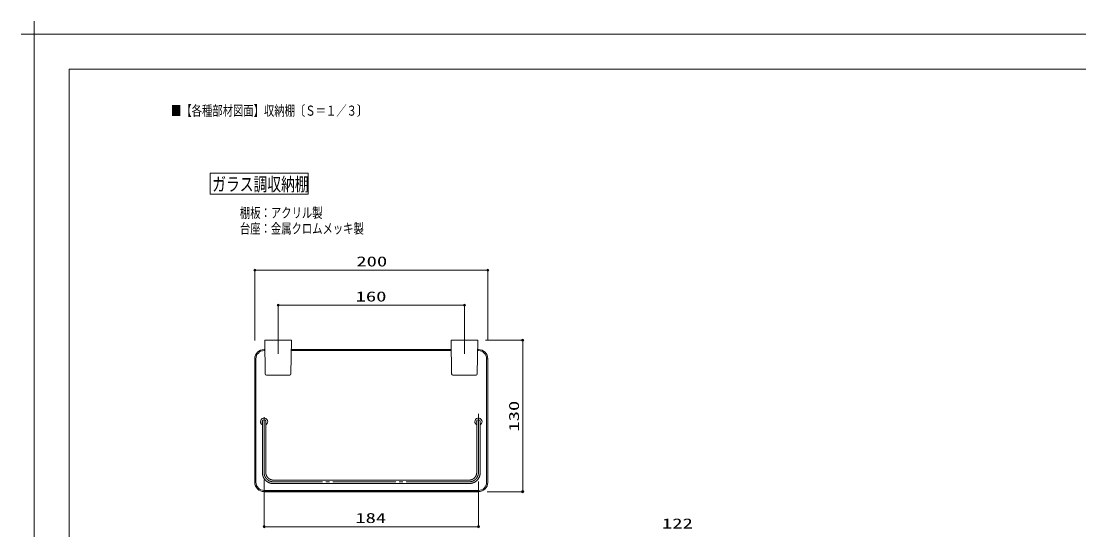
# Model space of a CAD drawing. Units: millimetres on the paper. Extents: x -305 to 305, y -152 to 152.
# Drawn here: x -304.8 to -2.1, y 6.7 to 152.3 of the extents above; entities that cross this region are included whole.
import ezdxf
from ezdxf.enums import TextEntityAlignment as Align

# ---------------------------------------------------------------- set-up
doc = ezdxf.new("R2010")
doc.units = ezdxf.units.MM
doc.linetypes.add('LONG_CHAIN', pattern=[21, 18, -1, 1, -1])
for name, color, linetype, lineweight in [('0-0_0', 7, 'Continuous', 9), ('0-1_VIEW0001', 7, 'Continuous', 9), ('0-3_1図面枠', 7, 'Continuous', 9), ('0-4_図面枠', 3, 'Continuous', 9), ('0-5_DEFPOINTS', 7, 'Continuous', 9)]:
    doc.layers.add(name, color=color, linetype=linetype, lineweight=lineweight)
doc.styles.add('ＭＳ ゴシック', font='')
doc.styles.get('ＭＳ ゴシック').set_extended_font_data('MS Gothic')

# ---------------------------------------------------------------- blocks, each defined once
blk = doc.blocks.new('DTL0004')
at = {"layer": '0-0_0', "color": 2}
blk.add_lwpolyline([(-157.3, 146.974), (-157.446, 146.7), (-157.568, 146.088)], dxfattribs=at)
blk = doc.blocks.new('DTL0005')
at = {"layer": '0-0_0', "color": 2}
blk.add_lwpolyline([(-154.418, 146.366), (-154.479, 146.557), (-154.505, 146.618)], dxfattribs=at)
blk = doc.blocks.new('DTL0006')
at = {"layer": '0-0_0', "color": 2}
blk.add_lwpolyline([(-157.43, 146.618), (-157.49, 146.462), (-157.567, 146.028)], dxfattribs=at)
blk = doc.blocks.new('DTL0007')
at = {"layer": '0-0_0', "color": 2}
blk.add_lwpolyline([(-341.3, 146.974), (-341.446, 146.7), (-341.568, 146.088)], dxfattribs=at)
blk = doc.blocks.new('DTL0008')
at = {"layer": '0-0_0', "color": 2}
blk.add_lwpolyline([(-338.418, 146.366), (-338.479, 146.557), (-338.505, 146.618)], dxfattribs=at)
blk = doc.blocks.new('DTL0009')
at = {"layer": '0-0_0', "color": 2}
blk.add_lwpolyline([(-341.43, 146.618), (-341.49, 146.462), (-341.567, 146.028)], dxfattribs=at)
blk = doc.blocks.new('_ORIGIN')
at = {"layer": '0-0_0'}
blk.add_line((0, 0), (-1, 0), dxfattribs=at)
blk.add_circle((0, 0), 0.5, dxfattribs=at)
blk = doc.blocks.new('グループ-6')
at = {"layer": '0-3_1図面枠'}
for p, q in [((-4200, 2895), (-4200, 3045)), ((-4275, 2970), (-4125, 2970))]:
    blk.add_line(p, q, dxfattribs=at)

msp = doc.modelspace()

# ---------------------------------------------------------------- linework, layer by layer
at = {"layer": '0-0_0'}
for p, q in [((-237.915, 60.848), (-237.915, 80.997)), ((-237.315, 80.997), (-171.848, 80.997)), ((-171.248, 60.848), (-171.248, 80.997)), ((-231.248, 68.768), (-231.248, 69.976)), ((-230.648, 70.976), (-178.515, 70.976)), ((-177.915, 68.768), (-177.915, 69.976)), ((-171.875, 60.975), (-161.249, 60.975)), ((-161.249, 60.375), (-161.249, 18.213)), ((-235.248, 21.126), (-235.248, 7.596)), ((-173.915, 20.562), (-173.915, 7.596)), ((-171.375, 17.613), (-161.249, 17.613)), ((-234.648, 7.596), (-174.515, 7.596))]:
    msp.add_line(p, q, dxfattribs=at)
at = {"layer": '0-1_VIEW0001'}
for p, q in [((-250.656, 102.746), (-250.656, 108.746)), ((-250.656, 108.746), (-222.656, 108.746)), ((-222.656, 102.746), (-222.656, 108.746)), ((-250.656, 102.746), (-222.656, 102.746)), ((-227.748, 60.975), (-234.748, 60.975)), ((-227.748, 60.975), (-227.415, 60.975)), ((-227.415, 60.975), (-227.584, 51.302)), ((-174.415, 60.975), (-181.415, 60.975)), ((-174.415, 60.975), (-174.082, 60.975)), ((-174.082, 60.975), (-174.25, 51.302)), ((-235.248, 58.308), (-235.035, 58.308)), ((-235.029, 57.981), (-235.248, 57.981)), ((-181.696, 57.981), (-227.467, 57.981)), ((-227.461, 58.308), (-181.702, 58.308)), ((-173.915, 57.981), (-174.134, 57.981)), ((-174.128, 58.308), (-173.915, 58.308)), ((-237.915, 20.314), (-237.915, 55.642)), ((-237.582, 55.648), (-237.582, 20.32)), ((-171.582, 20.32), (-171.582, 55.648)), ((-227.917, 50.975), (-234.58, 50.975)), ((-174.584, 50.975), (-181.246, 50.975)), ((-236.282, 37.655), (-236.282, 37.651)), ((-235.782, 37.655), (-235.748, 37.47)), ((-235.748, 37.721), (-235.748, 35.101)), ((-234.732, 37.775), (-234.751, 37.771)), ((-234.748, 35.101), (-234.748, 37.721)), ((-234.735, 37.511), (-234.748, 37.513)), ((-234.748, 37.487), (-234.743, 37.485)), ((-234.215, 37.651), (-234.215, 37.655)), ((-174.948, 37.655), (-174.948, 37.651)), ((-174.448, 37.655), (-174.415, 37.47)), ((-174.415, 37.721), (-174.415, 35.101)), ((-173.398, 37.775), (-173.417, 37.771)), ((-173.415, 35.101), (-173.415, 37.721)), ((-173.402, 37.511), (-173.415, 37.513)), ((-173.415, 37.487), (-173.409, 37.485)), ((-172.882, 37.651), (-172.882, 37.655)), ((-235.748, 35.101), (-235.748, 23.102)), ((-234.748, 23.102), (-234.748, 35.101)), ((-174.415, 35.101), (-174.415, 23.102)), ((-173.415, 23.102), (-173.415, 35.101)), ((-237.915, 20.279), (-237.915, 20.314)), ((-176.582, 20.936), (-232.582, 20.936)), ((-232.582, 19.936), (-176.582, 19.936)), ((-171.248, 20.314), (-171.248, 20.279)), ((-235.248, 17.987), (-173.915, 17.987)), ((-173.915, 17.648), (-235.248, 17.648)), ((-235.248, 17.648), (-235.248, 17.613)), ((-235.248, 17.613), (-173.915, 17.613)), ((-173.915, 17.613), (-173.915, 17.648))]:
    msp.add_line(p, q, dxfattribs=at)
at = {"layer": '0-1_VIEW0001', "linetype": 'LONG_CHAIN'}
for p, q in [((-231.248, 57.04), (-231.248, 71.308)), ((-177.915, 57.04), (-177.915, 71.308)), ((-173.915, 23.102), (-173.915, 39.913)), ((-235.248, 22.935), (-235.248, 38.989)), ((-176.582, 20.436), (-232.61, 20.436))]:
    msp.add_line(p, q, dxfattribs=at)
at = {"layer": '0-1_VIEW0001'}
for points in [[(-234.913, 51.302), (-235.082, 60.975), (-234.748, 60.975)], [(-181.579, 51.302), (-181.748, 60.975), (-181.415, 60.975)], [(-171.582, 55.648), (-171.248, 55.642), (-171.248, 20.314)], [(-234.726, 37.752), (-234.726, 37.754), (-234.727, 37.756), (-234.727, 37.757), (-234.728, 37.759), (-234.728, 37.76), (-234.728, 37.762), (-234.729, 37.763), (-234.729, 37.765), (-234.729, 37.766), (-234.729, 37.767), (-234.73, 37.768), (-234.73, 37.769), (-234.73, 37.77), (-234.73, 37.77), (-234.731, 37.771), (-234.731, 37.771), (-234.731, 37.772), (-234.731, 37.772), (-234.731, 37.773), (-234.731, 37.773), (-234.731, 37.774), (-234.731, 37.774), (-234.731, 37.774), (-234.732, 37.774), (-234.732, 37.775)], [(-234.715, 37.645), (-234.715, 37.648), (-234.715, 37.651), (-234.715, 37.654), (-234.715, 37.658), (-234.715, 37.661), (-234.715, 37.664), (-234.715, 37.667), (-234.716, 37.671), (-234.716, 37.674), (-234.716, 37.677), (-234.716, 37.68), (-234.716, 37.683), (-234.717, 37.686), (-234.717, 37.689), (-234.717, 37.692), (-234.717, 37.695), (-234.718, 37.698), (-234.718, 37.701), (-234.718, 37.704), (-234.719, 37.707), (-234.719, 37.71), (-234.719, 37.713), (-234.72, 37.715), (-234.72, 37.718), (-234.72, 37.721), (-234.721, 37.723), (-234.721, 37.726), (-234.722, 37.728), (-234.722, 37.731), (-234.722, 37.733), (-234.723, 37.736), (-234.723, 37.738), (-234.724, 37.74), (-234.724, 37.742), (-234.724, 37.744), (-234.725, 37.746), (-234.725, 37.748), (-234.726, 37.75), (-234.726, 37.752)], [(-173.393, 37.752), (-173.393, 37.754), (-173.394, 37.756), (-173.394, 37.757), (-173.394, 37.759), (-173.395, 37.76), (-173.395, 37.762), (-173.395, 37.763), (-173.396, 37.765), (-173.396, 37.766), (-173.396, 37.767), (-173.396, 37.768), (-173.397, 37.769), (-173.397, 37.77), (-173.397, 37.77), (-173.397, 37.771), (-173.397, 37.771), (-173.397, 37.772), (-173.398, 37.772), (-173.398, 37.773), (-173.398, 37.773), (-173.398, 37.774), (-173.398, 37.774), (-173.398, 37.774), (-173.398, 37.774), (-173.398, 37.775)], [(-173.382, 37.645), (-173.382, 37.648), (-173.382, 37.651), (-173.382, 37.654), (-173.382, 37.658), (-173.382, 37.661), (-173.382, 37.664), (-173.382, 37.667), (-173.382, 37.671), (-173.382, 37.674), (-173.383, 37.677), (-173.383, 37.68), (-173.383, 37.683), (-173.383, 37.686), (-173.383, 37.689), (-173.384, 37.692), (-173.384, 37.695), (-173.384, 37.698), (-173.385, 37.701), (-173.385, 37.704), (-173.385, 37.707), (-173.386, 37.71), (-173.386, 37.713), (-173.386, 37.715), (-173.387, 37.718), (-173.387, 37.721), (-173.388, 37.723), (-173.388, 37.726), (-173.388, 37.728), (-173.389, 37.731), (-173.389, 37.733), (-173.39, 37.736), (-173.39, 37.738), (-173.39, 37.74), (-173.391, 37.742), (-173.391, 37.744), (-173.392, 37.746), (-173.392, 37.748), (-173.392, 37.75), (-173.393, 37.752)], [(-235.171, 21.279), (-235.215, 21.343), (-235.257, 21.409), (-235.298, 21.475), (-235.337, 21.542), (-235.374, 21.61), (-235.41, 21.679), (-235.444, 21.749), (-235.477, 21.819), (-235.507, 21.891), (-235.536, 21.963), (-235.563, 22.036), (-235.588, 22.109), (-235.612, 22.183), (-235.633, 22.258), (-235.653, 22.333), (-235.672, 22.409), (-235.688, 22.485), (-235.702, 22.561), (-235.715, 22.638), (-235.725, 22.715), (-235.733, 22.792), (-235.739, 22.87), (-235.743, 22.947), (-235.746, 23.025), (-235.748, 23.102)], [(-232.582, 19.936), (-232.659, 19.938), (-232.737, 19.941), (-232.814, 19.945), (-232.892, 19.951), (-232.969, 19.959), (-233.046, 19.97), (-233.123, 19.982), (-233.199, 19.997), (-233.275, 20.013), (-233.351, 20.031), (-233.426, 20.051), (-233.501, 20.073), (-233.575, 20.096), (-233.648, 20.121), (-233.721, 20.148), (-233.793, 20.177), (-233.865, 20.208), (-233.935, 20.24), (-234.005, 20.274), (-234.074, 20.31), (-234.142, 20.347), (-234.21, 20.387), (-234.276, 20.427), (-234.341, 20.47), (-234.405, 20.514), (-234.468, 20.559), (-234.53, 20.606), (-234.591, 20.655), (-234.65, 20.705), (-234.708, 20.756), (-234.765, 20.809), (-234.821, 20.864), (-234.875, 20.919), (-234.928, 20.976), (-234.979, 21.034), (-235.029, 21.094), (-235.078, 21.154), (-235.125, 21.216), (-235.171, 21.279)], [(-234.748, 23.102), (-234.746, 23.049), (-234.743, 22.996), (-234.74, 22.943), (-234.736, 22.89), (-234.731, 22.837), (-234.725, 22.785), (-234.717, 22.732), (-234.707, 22.68), (-234.697, 22.628), (-234.684, 22.576), (-234.671, 22.525), (-234.656, 22.474), (-234.639, 22.423), (-234.622, 22.373), (-234.603, 22.323), (-234.583, 22.274), (-234.562, 22.225), (-234.54, 22.176), (-234.517, 22.129), (-234.492, 22.081), (-234.467, 22.035), (-234.44, 21.989), (-234.412, 21.944), (-234.383, 21.899), (-234.353, 21.855), (-234.322, 21.812), (-234.29, 21.77), (-234.257, 21.728), (-234.222, 21.688), (-234.187, 21.648), (-234.151, 21.609), (-234.114, 21.571), (-234.076, 21.534), (-234.037, 21.497), (-233.997, 21.462), (-233.956, 21.428), (-233.915, 21.395), (-233.872, 21.362), (-233.829, 21.331)], [(-233.829, 21.331), (-233.785, 21.301), (-233.741, 21.272), (-233.695, 21.244), (-233.649, 21.218), (-233.603, 21.192), (-233.556, 21.167), (-233.508, 21.144), (-233.46, 21.122), (-233.411, 21.101), (-233.361, 21.081), (-233.311, 21.063), (-233.261, 21.046), (-233.21, 21.029), (-233.159, 21.015), (-233.108, 21.001), (-233.056, 20.988), (-233.004, 20.977), (-232.952, 20.967), (-232.899, 20.959), (-232.847, 20.952), (-232.794, 20.946), (-232.741, 20.942), (-232.688, 20.94), (-232.635, 20.938), (-232.582, 20.936)], [(-176.582, 20.936), (-176.528, 20.939), (-176.475, 20.941), (-176.422, 20.945), (-176.369, 20.949), (-176.317, 20.954), (-176.264, 20.96), (-176.211, 20.968), (-176.159, 20.977), (-176.107, 20.988), (-176.055, 21), (-176.004, 21.014), (-175.953, 21.029), (-175.902, 21.045), (-175.852, 21.063), (-175.802, 21.081), (-175.753, 21.101), (-175.704, 21.122), (-175.655, 21.144), (-175.607, 21.168), (-175.56, 21.192), (-175.514, 21.218), (-175.468, 21.244), (-175.422, 21.272), (-175.378, 21.301), (-175.334, 21.331), (-175.291, 21.362), (-175.249, 21.395), (-175.207, 21.428), (-175.166, 21.462), (-175.127, 21.497), (-175.088, 21.534), (-175.05, 21.571), (-175.012, 21.609), (-174.976, 21.648), (-174.941, 21.688), (-174.907, 21.728), (-174.873, 21.77), (-174.841, 21.812), (-174.81, 21.855)], [(-174.81, 21.855), (-174.78, 21.899), (-174.751, 21.944), (-174.723, 21.989), (-174.696, 22.035), (-174.671, 22.081), (-174.646, 22.129), (-174.623, 22.176), (-174.601, 22.225), (-174.58, 22.274), (-174.56, 22.323), (-174.542, 22.373), (-174.524, 22.423), (-174.508, 22.474), (-174.493, 22.525), (-174.48, 22.576), (-174.467, 22.628), (-174.456, 22.68), (-174.446, 22.732), (-174.438, 22.785), (-174.431, 22.838), (-174.425, 22.89), (-174.421, 22.943), (-174.418, 22.996), (-174.416, 23.049), (-174.415, 23.102)], [(-173.415, 23.102), (-173.417, 23.025), (-173.419, 22.947), (-173.423, 22.87), (-173.43, 22.792), (-173.438, 22.715), (-173.449, 22.638), (-173.461, 22.561), (-173.476, 22.485), (-173.492, 22.409), (-173.51, 22.333), (-173.53, 22.258), (-173.551, 22.183), (-173.575, 22.109), (-173.6, 22.036), (-173.627, 21.963), (-173.656, 21.891), (-173.687, 21.819), (-173.719, 21.749), (-173.753, 21.679), (-173.789, 21.61), (-173.826, 21.542), (-173.865, 21.475), (-173.906, 21.409), (-173.949, 21.343), (-173.993, 21.279), (-174.038, 21.216), (-174.085, 21.154), (-174.134, 21.094), (-174.184, 21.034), (-174.235, 20.976), (-174.288, 20.919), (-174.342, 20.864), (-174.398, 20.809), (-174.455, 20.756), (-174.513, 20.705), (-174.573, 20.655), (-174.633, 20.606), (-174.695, 20.559), (-174.758, 20.514)], [(-174.758, 20.514), (-174.822, 20.47), (-174.888, 20.427), (-174.954, 20.387), (-175.021, 20.347), (-175.089, 20.31), (-175.158, 20.274), (-175.228, 20.24), (-175.298, 20.208), (-175.37, 20.177), (-175.442, 20.148), (-175.515, 20.121), (-175.588, 20.096), (-175.663, 20.073), (-175.737, 20.051), (-175.812, 20.031), (-175.888, 20.013), (-175.964, 19.997), (-176.04, 19.982), (-176.117, 19.97), (-176.194, 19.959), (-176.271, 19.951), (-176.349, 19.945), (-176.426, 19.941), (-176.504, 19.938), (-176.582, 19.936)]]:
    msp.add_lwpolyline(points, dxfattribs=at)
at = {"layer": '0-1_VIEW0001', "linetype": 'LONG_CHAIN'}
for points in [[(-235.248, 23.102), (-235.248, 23.075), (-235.248, 23.047), (-235.247, 23.019), (-235.246, 22.991), (-235.245, 22.963), (-235.243, 22.935), (-235.241, 22.907), (-235.239, 22.879), (-235.236, 22.852), (-235.234, 22.824), (-235.231, 22.796), (-235.227, 22.768), (-235.224, 22.741), (-235.22, 22.713), (-235.215, 22.685), (-235.211, 22.658), (-235.206, 22.63), (-235.201, 22.603), (-235.196, 22.575), (-235.19, 22.548), (-235.184, 22.521), (-235.178, 22.494), (-235.171, 22.466), (-235.165, 22.439), (-235.157, 22.412), (-235.15, 22.385), (-235.142, 22.359), (-235.134, 22.332), (-235.126, 22.305), (-235.118, 22.279), (-235.109, 22.252), (-235.1, 22.226), (-235.091, 22.199), (-235.081, 22.173), (-235.071, 22.147), (-235.061, 22.121), (-235.051, 22.095), (-235.04, 22.069), (-235.029, 22.044)], [(-235.029, 22.044), (-235.018, 22.018), (-235.006, 21.993), (-234.994, 21.967), (-234.982, 21.942), (-234.97, 21.917), (-234.958, 21.892), (-234.945, 21.867), (-234.932, 21.843), (-234.918, 21.818), (-234.905, 21.794), (-234.891, 21.769), (-234.877, 21.745), (-234.863, 21.721), (-234.848, 21.697), (-234.833, 21.674), (-234.818, 21.65), (-234.803, 21.627), (-234.787, 21.604), (-234.771, 21.581), (-234.755, 21.558), (-234.739, 21.535), (-234.722, 21.513), (-234.706, 21.49), (-234.689, 21.468), (-234.671, 21.446), (-234.654, 21.425), (-234.636, 21.403), (-234.618, 21.381), (-234.6, 21.36), (-234.582, 21.339), (-234.563, 21.318), (-234.545, 21.298), (-234.526, 21.277), (-234.506, 21.257), (-234.487, 21.237), (-234.467, 21.217), (-234.447, 21.197), (-234.427, 21.178), (-234.407, 21.159)], [(-174.134, 22.044), (-174.145, 22.018), (-174.157, 21.993), (-174.169, 21.967), (-174.181, 21.942), (-174.193, 21.917), (-174.206, 21.892), (-174.218, 21.867), (-174.231, 21.843), (-174.245, 21.818), (-174.258, 21.794), (-174.272, 21.769), (-174.286, 21.745), (-174.301, 21.721), (-174.315, 21.697), (-174.33, 21.674), (-174.345, 21.65), (-174.36, 21.627), (-174.376, 21.604), (-174.392, 21.581), (-174.408, 21.558), (-174.424, 21.535), (-174.441, 21.513), (-174.458, 21.49), (-174.475, 21.468), (-174.492, 21.446), (-174.509, 21.425), (-174.527, 21.403), (-174.545, 21.381), (-174.563, 21.36), (-174.581, 21.339), (-174.6, 21.318), (-174.619, 21.298), (-174.638, 21.277), (-174.657, 21.257), (-174.676, 21.237), (-174.696, 21.217), (-174.716, 21.197), (-174.736, 21.178), (-174.756, 21.159)], [(-173.915, 23.102), (-173.915, 23.075), (-173.916, 23.047), (-173.916, 23.019), (-173.917, 22.991), (-173.919, 22.963), (-173.92, 22.935), (-173.922, 22.907), (-173.924, 22.879), (-173.927, 22.852), (-173.93, 22.824), (-173.933, 22.796), (-173.936, 22.768), (-173.94, 22.741), (-173.944, 22.713), (-173.948, 22.685), (-173.952, 22.658), (-173.957, 22.63), (-173.962, 22.603), (-173.968, 22.575), (-173.973, 22.548), (-173.979, 22.521), (-173.985, 22.494), (-173.992, 22.466), (-173.999, 22.439), (-174.006, 22.412), (-174.013, 22.385), (-174.021, 22.359), (-174.029, 22.332), (-174.037, 22.305), (-174.045, 22.279), (-174.054, 22.252), (-174.063, 22.226), (-174.073, 22.199), (-174.082, 22.173), (-174.092, 22.147), (-174.102, 22.121), (-174.113, 22.095), (-174.123, 22.069), (-174.134, 22.044)], [(-234.407, 21.159), (-234.387, 21.14), (-234.366, 21.121), (-234.345, 21.102), (-234.324, 21.084), (-234.303, 21.066), (-234.281, 21.048), (-234.26, 21.03), (-234.238, 21.013), (-234.216, 20.996), (-234.194, 20.979), (-234.172, 20.962), (-234.149, 20.945), (-234.126, 20.929), (-234.104, 20.913), (-234.081, 20.897), (-234.057, 20.882), (-234.034, 20.866), (-234.01, 20.851), (-233.987, 20.836), (-233.963, 20.822), (-233.939, 20.807), (-233.915, 20.793), (-233.891, 20.78), (-233.866, 20.766), (-233.842, 20.753), (-233.817, 20.74), (-233.792, 20.727), (-233.767, 20.714), (-233.742, 20.702), (-233.717, 20.69), (-233.692, 20.678), (-233.666, 20.667), (-233.641, 20.655), (-233.615, 20.645), (-233.589, 20.634), (-233.563, 20.623), (-233.537, 20.613), (-233.511, 20.603), (-233.485, 20.594)], [(-233.485, 20.594), (-233.459, 20.584), (-233.432, 20.575), (-233.406, 20.567), (-233.379, 20.558), (-233.352, 20.55), (-233.326, 20.542), (-233.299, 20.534), (-233.272, 20.527), (-233.245, 20.52), (-233.218, 20.513), (-233.191, 20.507), (-233.163, 20.5), (-233.136, 20.494), (-233.109, 20.489), (-233.081, 20.483), (-233.054, 20.478), (-233.026, 20.474), (-232.999, 20.469), (-232.971, 20.465), (-232.944, 20.461), (-232.916, 20.457), (-232.888, 20.454), (-232.86, 20.451), (-232.833, 20.448), (-232.805, 20.446), (-232.777, 20.443), (-232.749, 20.441), (-232.721, 20.44), (-232.693, 20.439), (-232.665, 20.437), (-232.637, 20.437), (-232.61, 20.436), (-232.582, 20.436)], [(-175.678, 20.594), (-175.705, 20.584), (-175.731, 20.575), (-175.758, 20.567), (-175.784, 20.558), (-175.811, 20.55), (-175.838, 20.542), (-175.864, 20.534), (-175.891, 20.527), (-175.918, 20.52), (-175.946, 20.513), (-175.973, 20.507), (-176, 20.5), (-176.027, 20.494), (-176.055, 20.489), (-176.082, 20.483), (-176.109, 20.478), (-176.137, 20.474), (-176.164, 20.469), (-176.192, 20.465), (-176.22, 20.461), (-176.247, 20.457), (-176.275, 20.454), (-176.303, 20.451), (-176.331, 20.448), (-176.358, 20.446), (-176.386, 20.443), (-176.414, 20.441), (-176.442, 20.44), (-176.47, 20.439), (-176.498, 20.437), (-176.526, 20.437), (-176.554, 20.436), (-176.582, 20.436)], [(-174.756, 21.159), (-174.777, 21.14), (-174.797, 21.121), (-174.818, 21.102), (-174.839, 21.084), (-174.86, 21.066), (-174.882, 21.048), (-174.903, 21.03), (-174.925, 21.013), (-174.947, 20.996), (-174.969, 20.979), (-174.992, 20.962), (-175.014, 20.945), (-175.037, 20.929), (-175.06, 20.913), (-175.083, 20.897), (-175.106, 20.882), (-175.129, 20.866), (-175.153, 20.851), (-175.176, 20.836), (-175.2, 20.822), (-175.224, 20.807), (-175.248, 20.793), (-175.273, 20.78), (-175.297, 20.766), (-175.321, 20.753), (-175.346, 20.74), (-175.371, 20.727), (-175.396, 20.714), (-175.421, 20.702), (-175.446, 20.69), (-175.472, 20.678), (-175.497, 20.667), (-175.523, 20.655), (-175.548, 20.645), (-175.574, 20.634), (-175.6, 20.623), (-175.626, 20.613), (-175.652, 20.603), (-175.678, 20.594)]]:
    msp.add_lwpolyline(points, dxfattribs=at)
at = {"layer": '0-1_VIEW0001'}
for centre, radius, start, end in [((-235.248, 55.642), 2.667, 89.99565, 179.9956), ((-235.248, 55.648), 2.333, 89.99563, 179.99565), ((-173.915, 55.642), 2.667, 0.0044, 90.00435), ((-173.915, 55.648), 2.333, 0.00435, 90.00437), ((-234.58, 51.308), 0.333, 181, 270), ((-227.917, 51.308), 0.333, 270, 359), ((-181.246, 51.308), 0.333, 181, 270), ((-174.584, 51.308), 0.333, 270, 359), ((-235.248, 37.655), 1.033, 359.99831, 241.05547), ((-235.248, 37.651), 1.033, 180.00171, 241.06733), ((-235.248, 37.721), 0.5, 0, 180), ((-235.248, 37.655), 0.533, 339.63357, 33.62595), ((-235.248, 37.655), 1.033, 298.93284, 359.99811), ((-235.248, 37.651), 1.033, 298.93284, 359.99811), ((-173.915, 37.655), 1.033, 359.99833, 241.05545), ((-173.915, 37.651), 1.033, 180.00045, 241.06859), ((-173.915, 37.721), 0.5, 0, 180), ((-173.915, 37.655), 0.533, 339.63357, 33.62595), ((-173.915, 37.655), 1.033, 298.93304, 359.99791), ((-173.915, 37.651), 1.033, 298.93304, 359.99791), ((-235.248, 20.314), 2.667, 180.00431, 270.00444), ((-235.248, 20.279), 2.667, 180.00441, 270.00429), ((-235.248, 20.32), 2.333, 180.00449, 270.00417), ((-173.915, 20.32), 2.333, 269.99583, 359.99551), ((-173.915, 20.314), 2.667, 269.99556, 359.99569), ((-173.915, 20.279), 2.667, 269.99571, 359.99559)]:
    msp.add_arc(centre, radius, start, end, dxfattribs=at)
at = {"layer": '0-4_図面枠'}
msp.add_lwpolyline([(-291.017, -138.498), (108.983, -138.498), (108.983, 138.502), (-291.017, 138.502)], close=True, dxfattribs=at)
at = {"layer": '0-5_DEFPOINTS'}
for p in [(118.983, 148.502), (-301.017, -148.498)]:
    msp.add_line(p, (-301.017, 148.502), dxfattribs=at)

# ---------------------------------------------------------------- block references
at = {"layer": '0-0_0', "xscale": 0.6, "yscale": 0.6}
for p, rotation in [((-237.915, 80.997), 180), ((-231.248, 70.976), 180), ((-161.249, 60.975), 90), ((-161.249, 17.613), 270), ((-235.248, 7.596), 180)]:
    msp.add_blockref('_ORIGIN', p, dxfattribs=dict(at, rotation=rotation))
for p in [(-171.248, 80.997), (-177.915, 70.976), (-173.915, 7.596)]:
    msp.add_blockref('_ORIGIN', p, dxfattribs=at)
at = {"layer": '0-1_VIEW0001', "xscale": 0.333333, "yscale": 0.333333}
for name in ['DTL0007', 'DTL0009', 'DTL0008', 'DTL0004', 'DTL0006', 'DTL0005']:
    msp.add_blockref(name, (-121.926, -11.041), dxfattribs=at)
at = {"layer": '0-3_1図面枠', "xscale": 0.05, "yscale": 0.05}
msp.add_blockref('グループ-6', (-91.017, 0.002), dxfattribs=at)

# ---------------------------------------------------------------- texts
at = {"layer": '0-0_0', "style": 'ＭＳ ゴシック'}
for s, width, p in [('■【各種部材図面】収納棚〔Ｓ＝１／３〕', 0.75, (-261.888, 124.331)), ('200', 1.5, (-208.866, 81.192)), ('160', 1.5, (-209.081, 71.171)), ('184', 1.5, (-209.152, 7.791)), ('122', 1.5, (-121.408, 6.217))]:
    msp.add_text(s, height=2.889, dxfattribs=dict(at, width=width)).set_placement(p, align=Align.BOTTOM_LEFT)
at = {"layer": '0-0_0', "style": 'ＭＳ ゴシック', "width": 1.5}
msp.add_text('130', height=2.889, rotation=90, dxfattribs=at).set_placement((-161.444, 34.795), align=Align.BOTTOM_LEFT)
at = {"layer": '0-1_VIEW0001', "style": 'ＭＳ ゴシック', "width": 0.75}
for s, height, p in [('ガラス調収納棚', 3.849, (-250.086, 102.507)), ('棚板：アクリル製', 2.889, (-242.17, 95.114)), ('台座：金属クロムメッキ製', 2.889, (-242.17, 90.618))]:
    msp.add_text(s, height=height, dxfattribs=at).set_placement(p, align=Align.BOTTOM_LEFT)

doc.saveas('drawing.dxf')
